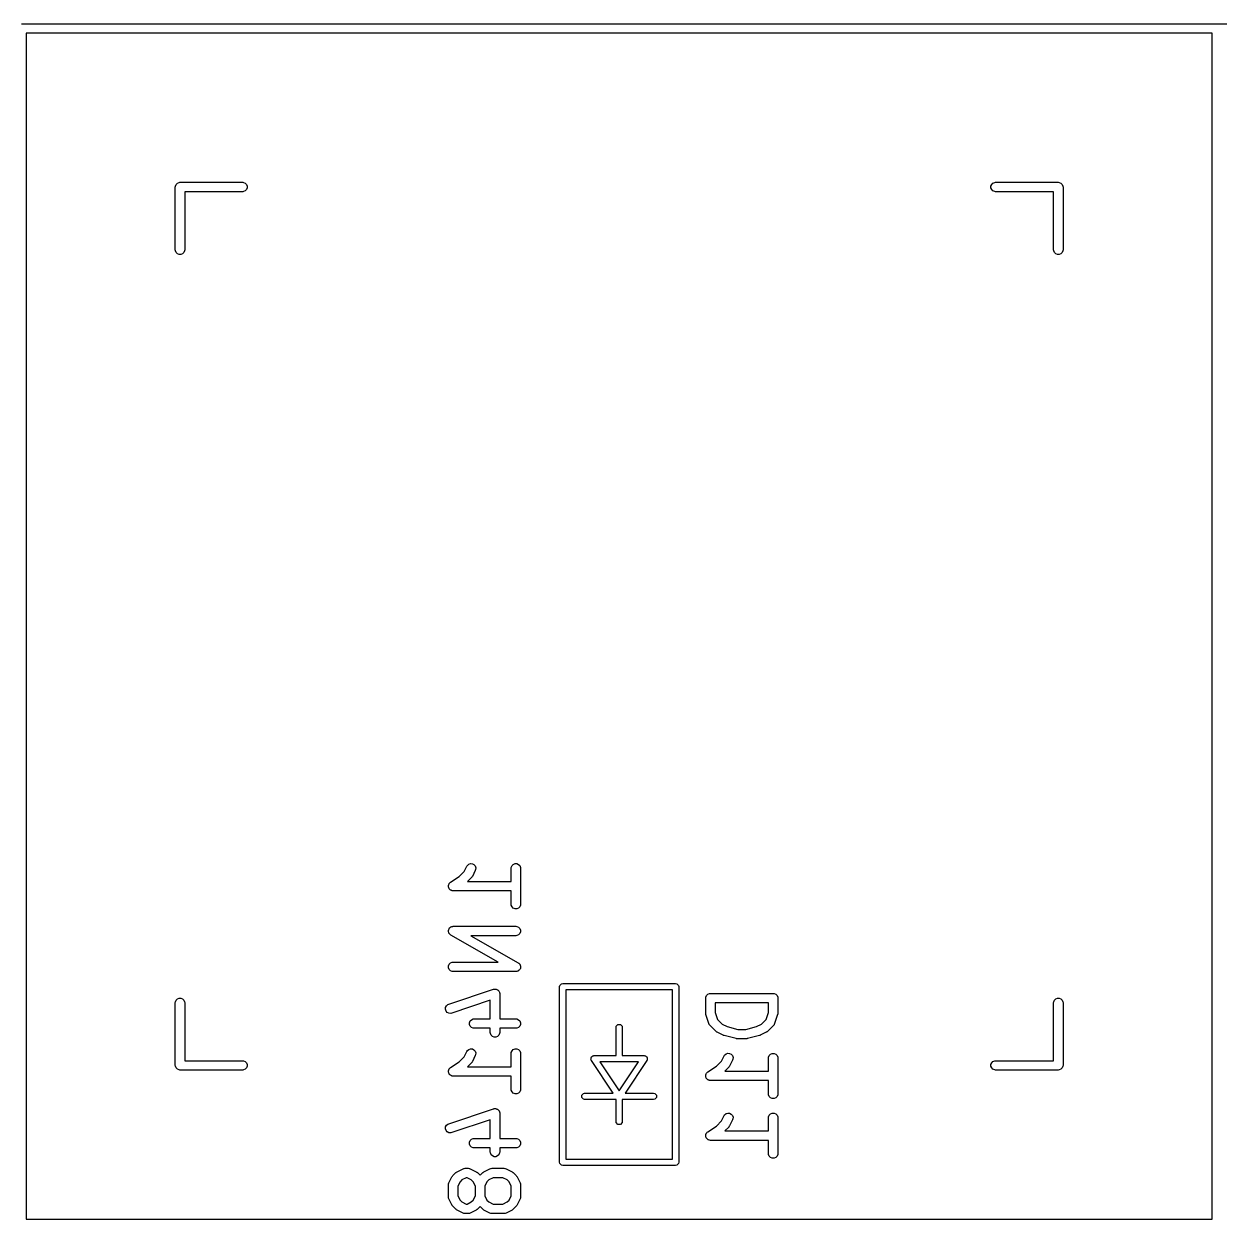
# Model space of a CAD drawing. Extents: x 100 to 190, y -154 to -36.
# Drawn here: x 142.91 to 161.96, y -76.12 to -57.07 of the extents above; entities that cross this region are included whole.
import ezdxf

# ---------------------------------------------------------------- set-up
doc = ezdxf.new("R2010")
doc.units = 0
doc.layers.add('BLACK', color=7, linetype='CONTINUOUS')

msp = doc.modelspace()

# ---------------------------------------------------------------- linework, layer by layer
at = {"layer": 'BLACK', "linetype": 'CONTINUOUS'}
for p, q in [((142.875, -57.075), (161.925, -57.075)), ((161.925, -57.075), (180.975, -57.075)), ((142.95, -57.225), (142.95, -76.125)), ((161.85, -57.225), (142.95, -57.225)), ((161.85, -76.125), (161.85, -57.225)), ((145.33764, -59.633332), (145.358332, -59.61264)), ((145.358332, -59.61264), (145.385368, -59.601441)), ((145.385368, -59.601441), (145.4, -59.6)), ((145.4, -59.6), (146.4, -59.6)), ((146.4, -59.6), (146.414632, -59.601441)), ((146.414632, -59.601441), (146.441668, -59.61264)), ((146.441668, -59.61264), (146.46236, -59.633332)), ((158.33764, -59.633332), (158.358332, -59.61264)), ((158.358332, -59.61264), (158.385368, -59.601441)), ((158.385368, -59.601441), (158.4, -59.6)), ((158.4, -59.6), (159.4, -59.6)), ((159.4, -59.6), (159.414632, -59.601441)), ((159.414632, -59.601441), (159.441668, -59.61264)), ((159.441668, -59.61264), (159.46236, -59.633332)), ((145.325, -59.675), (145.326441, -59.660368)), ((145.325, -60.675), (145.325, -59.675)), ((145.326441, -59.660368), (145.33764, -59.633332)), ((146.4, -59.75), (145.475, -59.75)), ((145.475, -59.75), (145.475, -60.675)), ((146.414632, -59.748559), (146.4, -59.75)), ((146.441668, -59.73736), (146.414632, -59.748559)), ((146.46236, -59.716668), (146.441668, -59.73736)), ((146.46236, -59.633332), (146.473559, -59.660368)), ((146.473559, -59.689632), (146.46236, -59.716668)), ((146.473559, -59.660368), (146.473559, -59.689632)), ((158.326441, -59.660368), (158.33764, -59.633332)), ((158.326441, -59.689632), (158.326441, -59.660368)), ((158.33764, -59.716668), (158.326441, -59.689632)), ((158.358332, -59.73736), (158.33764, -59.716668)), ((158.385368, -59.748559), (158.358332, -59.73736)), ((158.4, -59.75), (158.385368, -59.748559)), ((159.325, -59.75), (158.4, -59.75)), ((159.325, -60.675), (159.325, -59.75)), ((159.46236, -59.633332), (159.473559, -59.660368)), ((159.473559, -59.660368), (159.475, -59.675)), ((159.475, -59.675), (159.475, -60.675)), ((145.326441, -60.689632), (145.325, -60.675)), ((145.33764, -60.716668), (145.326441, -60.689632)), ((145.358332, -60.73736), (145.33764, -60.716668)), ((145.385368, -60.748559), (145.358332, -60.73736)), ((145.414632, -60.748559), (145.385368, -60.748559)), ((145.441668, -60.73736), (145.414632, -60.748559)), ((145.46236, -60.716668), (145.441668, -60.73736)), ((145.473559, -60.689632), (145.46236, -60.716668)), ((145.475, -60.675), (145.473559, -60.689632)), ((159.326441, -60.689632), (159.325, -60.675)), ((159.33764, -60.716668), (159.326441, -60.689632)), ((159.358332, -60.73736), (159.33764, -60.716668)), ((159.385368, -60.748559), (159.358332, -60.73736)), ((159.414632, -60.748559), (159.385368, -60.748559)), ((159.441668, -60.73736), (159.414632, -60.748559)), ((159.46236, -60.716668), (159.441668, -60.73736)), ((159.473559, -60.689632), (159.46236, -60.716668)), ((159.475, -60.675), (159.473559, -60.689632)), ((149.981283, -70.487052), (150.003391, -70.467879)), ((150.003391, -70.467879), (150.031152, -70.458625)), ((150.031152, -70.458625), (150.060342, -70.460699)), ((150.060342, -70.460699), (150.086517, -70.473787)), ((150.086517, -70.473787), (150.10569, -70.495894)), ((150.692459, -70.491368), (150.713151, -70.470676)), ((150.713151, -70.470676), (150.740187, -70.459477)), ((150.740187, -70.459477), (150.769451, -70.459477)), ((150.769451, -70.459477), (150.796487, -70.470676)), ((150.796487, -70.470676), (150.817179, -70.491368)), ((149.713216, -70.756346), (149.849894, -70.665227)), ((149.849894, -70.665227), (149.931275, -70.583847)), ((149.931275, -70.583847), (149.973451, -70.499495)), ((149.973451, -70.499495), (149.981283, -70.487052)), ((150.052164, -70.674258), (150.050667, -70.675556)), ((150.053583, -70.672003), (150.052164, -70.674258)), ((150.055275, -70.669942), (150.053583, -70.672003)), ((150.056033, -70.668109), (150.055275, -70.669942)), ((150.059996, -70.661815), (150.056033, -70.668109)), ((150.107615, -70.566577), (150.059996, -70.661815)), ((150.10569, -70.495894), (150.114944, -70.523656)), ((150.11287, -70.552846), (150.107615, -70.566577)), ((150.114944, -70.523656), (150.11287, -70.552846)), ((150.679819, -70.533036), (150.68126, -70.518404)), ((150.679819, -70.74375), (150.679819, -70.533036)), ((150.68126, -70.518404), (150.692459, -70.491368)), ((150.817179, -70.491368), (150.828378, -70.518404)), ((150.828378, -70.518404), (150.829819, -70.533036)), ((150.829819, -70.533036), (150.829819, -71.104464)), ((149.679819, -70.818671), (149.68126, -70.811466)), ((149.68126, -70.825955), (149.679819, -70.818671)), ((149.68126, -70.804118), (149.684101, -70.797257)), ((149.68126, -70.811466), (149.68126, -70.804118)), ((149.68126, -70.833382), (149.68126, -70.825955)), ((149.684072, -70.84017), (149.68126, -70.833382)), ((149.685498, -70.847379), (149.684072, -70.84017)), ((149.684101, -70.797257), (149.685558, -70.789977)), ((149.689617, -70.853557), (149.685498, -70.847379)), ((149.685558, -70.789977), (149.689646, -70.783871)), ((149.692459, -70.860418), (149.689617, -70.853557)), ((149.689646, -70.783871), (149.692459, -70.777082)), ((149.692459, -70.777082), (149.697709, -70.771831)), ((149.697654, -70.865613), (149.692459, -70.860418)), ((149.701731, -70.871728), (149.697654, -70.865613)), ((149.697709, -70.771831), (149.701841, -70.765662)), ((149.701841, -70.765662), (149.713099, -70.756441)), ((149.713099, -70.756441), (149.713151, -70.75639)), ((149.713151, -70.75639), (149.713173, -70.75638)), ((149.713173, -70.75638), (149.713216, -70.756346)), ((150.045947, -70.681307), (149.983504, -70.74375)), ((149.983504, -70.74375), (150.679819, -70.74375)), ((150.050667, -70.675556), (150.045947, -70.681307)), ((149.7079, -70.875859), (149.701731, -70.871728)), ((149.713151, -70.88111), (149.7079, -70.875859)), ((149.71994, -70.883922), (149.713151, -70.88111)), ((149.726046, -70.888011), (149.71994, -70.883922)), ((149.733326, -70.889467), (149.726046, -70.888011)), ((149.740187, -70.892309), (149.733326, -70.889467)), ((149.754663, -70.893734), (149.740187, -70.892309)), ((149.75474, -70.89375), (149.754663, -70.893734)), ((149.754766, -70.893744), (149.75474, -70.89375)), ((149.754819, -70.89375), (149.754766, -70.893744)), ((150.679819, -70.89375), (149.754819, -70.89375)), ((150.679819, -71.104464), (150.679819, -70.89375)), ((150.68126, -71.119096), (150.679819, -71.104464)), ((150.692459, -71.146132), (150.68126, -71.119096)), ((150.713151, -71.166824), (150.692459, -71.146132)), ((150.740187, -71.178023), (150.713151, -71.166824)), ((150.769451, -71.178023), (150.740187, -71.178023)), ((150.796487, -71.166824), (150.769451, -71.178023)), ((150.817179, -71.146132), (150.796487, -71.166824)), ((150.828378, -71.119096), (150.817179, -71.146132)), ((150.829819, -71.104464), (150.828378, -71.119096)), ((149.680002, -71.538275), (149.68126, -71.528378)), ((149.68126, -71.542887), (149.680002, -71.538275)), ((149.68126, -71.518404), (149.683089, -71.513988)), ((149.68126, -71.528378), (149.68126, -71.518404)), ((149.68126, -71.547668), (149.68126, -71.542887)), ((149.685077, -71.556883), (149.68126, -71.547668)), ((149.683089, -71.513988), (149.683692, -71.509245)), ((149.683692, -71.509245), (149.688642, -71.50058)), ((149.687702, -71.566507), (149.685077, -71.556883)), ((149.690629, -71.570287), (149.687702, -71.566507)), ((149.688642, -71.50058), (149.692459, -71.491368)), ((149.692459, -71.574704), (149.690629, -71.570287)), ((149.692459, -71.491368), (149.695837, -71.487989)), ((149.699509, -71.581754), (149.692459, -71.574704)), ((149.695837, -71.487989), (149.698211, -71.483836)), ((149.698211, -71.483836), (149.7061, -71.477726)), ((149.705619, -71.589644), (149.699509, -71.581754)), ((149.711751, -71.593996), (149.705619, -71.589644)), ((149.7061, -71.477726), (149.713151, -71.470676)), ((149.713151, -71.595396), (149.711751, -71.593996)), ((149.713151, -71.470676), (149.717567, -71.468846)), ((149.714525, -71.595965), (149.713151, -71.595396)), ((149.717609, -71.598154), (149.714525, -71.595965)), ((149.717567, -71.468846), (149.721348, -71.465919)), ((150.472402, -72.029464), (149.717609, -71.598154)), ((149.721348, -71.465919), (149.730971, -71.463294)), ((149.730971, -71.463294), (149.740187, -71.459477)), ((149.740187, -71.459477), (149.747669, -71.45874)), ((149.747669, -71.45874), (149.74958, -71.458219)), ((149.74958, -71.458219), (149.751055, -71.458406)), ((149.751055, -71.458406), (149.754819, -71.458036)), ((149.754819, -71.458036), (150.754819, -71.458036)), ((150.754819, -71.608036), (150.037236, -71.608036)), ((150.037236, -71.608036), (150.79203, -72.039346)), ((150.754819, -71.458036), (150.769451, -71.459477)), ((150.769451, -71.606595), (150.754819, -71.608036)), ((150.769451, -71.459477), (150.796487, -71.470676)), ((150.796487, -71.595396), (150.769451, -71.606595)), ((150.796487, -71.470676), (150.817179, -71.491368)), ((150.817179, -71.574704), (150.796487, -71.595396)), ((150.817179, -71.491368), (150.828378, -71.518404)), ((150.828378, -71.547668), (150.817179, -71.574704)), ((150.828378, -71.518404), (150.828378, -71.547668)), ((149.68126, -72.089832), (149.692459, -72.062796)), ((149.68126, -72.119096), (149.68126, -72.089832)), ((149.692459, -72.146132), (149.68126, -72.119096)), ((149.692459, -72.062796), (149.713151, -72.042104)), ((149.713151, -72.166824), (149.692459, -72.146132)), ((149.713151, -72.042104), (149.740187, -72.030905)), ((149.740187, -72.178023), (149.713151, -72.166824)), ((149.740187, -72.030905), (149.754819, -72.029464)), ((149.754819, -72.179464), (149.740187, -72.178023)), ((149.754819, -72.029464), (150.472402, -72.029464)), ((150.754819, -72.179464), (149.754819, -72.179464)), ((150.758582, -72.179093), (150.754819, -72.179464)), ((150.760058, -72.179281), (150.758582, -72.179093)), ((150.761968, -72.178759), (150.760058, -72.179281)), ((150.769451, -72.178023), (150.761968, -72.178759)), ((150.778666, -72.174205), (150.769451, -72.178023)), ((150.78829, -72.171581), (150.778666, -72.174205)), ((150.79207, -72.168653), (150.78829, -72.171581)), ((150.79203, -72.039346), (150.795114, -72.041535)), ((150.796487, -72.166824), (150.79207, -72.168653)), ((150.795114, -72.041535), (150.796487, -72.042104)), ((150.796487, -72.042104), (150.797884, -72.043501)), ((150.803537, -72.159773), (150.796487, -72.166824)), ((150.797884, -72.043501), (150.804019, -72.047856)), ((150.811427, -72.153664), (150.803537, -72.159773)), ((150.804019, -72.047856), (150.810127, -72.055744)), ((150.810127, -72.055744), (150.817179, -72.062796)), ((150.8138, -72.14951), (150.811427, -72.153664)), ((150.817179, -72.146132), (150.8138, -72.14951)), ((150.817179, -72.062796), (150.819009, -72.067214)), ((150.820995, -72.136919), (150.817179, -72.146132)), ((150.819009, -72.067214), (150.821936, -72.070994)), ((150.825946, -72.128255), (150.820995, -72.136919)), ((150.821936, -72.070994), (150.82456, -72.080615)), ((150.82456, -72.080615), (150.828378, -72.089832)), ((150.826548, -72.123511), (150.825946, -72.128255)), ((150.828378, -72.119096), (150.826548, -72.123511)), ((150.828378, -72.089832), (150.828378, -72.094612)), ((150.828378, -72.094612), (150.829636, -72.099225)), ((150.829636, -72.099225), (150.828378, -72.109121)), ((150.828378, -72.109121), (150.828378, -72.119096)), ((151.453806, -72.399616), (151.480866, -72.372556)), ((151.480866, -72.372556), (151.5, -72.36875)), ((151.5, -72.36875), (153.3, -72.36875)), ((153.3, -72.36875), (153.319134, -72.372556)), ((153.319134, -72.372556), (153.346194, -72.399616)), ((149.683483, -72.69998), (150.397767, -72.461885)), ((150.397767, -72.461885), (150.405022, -72.460235)), ((150.405022, -72.460235), (150.406853, -72.459477)), ((150.406853, -72.459477), (150.408357, -72.459477)), ((150.408357, -72.459477), (150.412104, -72.458625)), ((150.412104, -72.458625), (150.424089, -72.459477)), ((150.424089, -72.459477), (150.436117, -72.459477)), ((150.436117, -72.459477), (150.438608, -72.460509)), ((150.438608, -72.460509), (150.441294, -72.4607)), ((150.441294, -72.4607), (150.452041, -72.466073)), ((150.452041, -72.466073), (150.463153, -72.470676)), ((150.463153, -72.470676), (150.465058, -72.472581)), ((150.465058, -72.472581), (150.467468, -72.473786)), ((150.467468, -72.473786), (150.475342, -72.482865)), ((150.475342, -72.482865), (150.483845, -72.491368)), ((150.483845, -72.491368), (150.484876, -72.493858)), ((150.484876, -72.493858), (150.486642, -72.495894)), ((150.486642, -72.495894), (150.490442, -72.507294)), ((150.490442, -72.507294), (150.495044, -72.518404)), ((150.495044, -72.518404), (150.49542, -72.52223)), ((150.49542, -72.52223), (150.495896, -72.523656)), ((150.495896, -72.523656), (150.495755, -72.52563)), ((150.495755, -72.52563), (150.496485, -72.533036)), ((150.496485, -72.533036), (150.496485, -72.934226)), ((151.45, -72.41875), (151.453806, -72.399616)), ((151.45, -75.21875), (151.45, -72.41875)), ((151.55, -72.46875), (151.55, -75.16875)), ((153.25, -72.46875), (151.55, -72.46875)), ((153.25, -75.16875), (153.25, -72.46875)), ((153.346194, -72.399616), (153.35, -72.41875)), ((153.35, -72.41875), (153.35, -75.21875)), ((153.78126, -72.589832), (153.792459, -72.562796)), ((153.792459, -72.562796), (153.813151, -72.542104)), ((153.813151, -72.542104), (153.840187, -72.530905)), ((153.840187, -72.530905), (153.854819, -72.529464)), ((153.854819, -72.529464), (154.854819, -72.529464)), ((154.854819, -72.529464), (154.869451, -72.530905)), ((154.869451, -72.530905), (154.896487, -72.542104)), ((154.896487, -72.542104), (154.917179, -72.562796)), ((154.917179, -72.562796), (154.928378, -72.589832)), ((145.325, -72.675), (145.326441, -72.660368)), ((145.325, -73.675), (145.325, -72.675)), ((145.326441, -72.660368), (145.33764, -72.633332)), ((145.33764, -72.633332), (145.358332, -72.61264)), ((145.358332, -72.61264), (145.385368, -72.601441)), ((145.385368, -72.601441), (145.414632, -72.601441)), ((145.414632, -72.601441), (145.441668, -72.61264)), ((145.441668, -72.61264), (145.46236, -72.633332)), ((145.46236, -72.633332), (145.473559, -72.660368)), ((145.473559, -72.660368), (145.475, -72.675)), ((145.475, -72.675), (145.475, -73.6)), ((149.632789, -72.780511), (149.634864, -72.751321)), ((149.634864, -72.751321), (149.64795, -72.725148)), ((149.64795, -72.725148), (149.670057, -72.705974)), ((149.670057, -72.705974), (149.683483, -72.69998)), ((150.346485, -72.637092), (149.730917, -72.842282)), ((150.346485, -72.934226), (150.346485, -72.637092)), ((153.779819, -72.604464), (153.78126, -72.589832)), ((153.779819, -72.842559), (153.779819, -72.604464)), ((154.779819, -72.679464), (153.929819, -72.679464)), ((153.929819, -72.679464), (153.929819, -72.830388)), ((154.779819, -72.830389), (154.779819, -72.679464)), ((154.928378, -72.589832), (154.929819, -72.604464)), ((154.929819, -72.604464), (154.929819, -72.842559)), ((159.325, -72.675), (159.326441, -72.660368)), ((159.325, -73.6), (159.325, -72.675)), ((159.326441, -72.660368), (159.33764, -72.633332)), ((159.33764, -72.633332), (159.358332, -72.61264)), ((159.358332, -72.61264), (159.385368, -72.601441)), ((159.385368, -72.601441), (159.414632, -72.601441)), ((159.414632, -72.601441), (159.441668, -72.61264)), ((159.441668, -72.61264), (159.46236, -72.633332)), ((159.46236, -72.633332), (159.473559, -72.660368)), ((159.473559, -72.660368), (159.475, -72.675)), ((159.475, -72.675), (159.475, -73.675)), ((149.642043, -72.808274), (149.632789, -72.780511)), ((149.661217, -72.830381), (149.642043, -72.808274)), ((149.68739, -72.843467), (149.661217, -72.830381)), ((149.71658, -72.845542), (149.68739, -72.843467)), ((149.730917, -72.842282), (149.71658, -72.845542)), ((150.025792, -72.967558), (150.046484, -72.946866)), ((150.046484, -72.946866), (150.07352, -72.935667)), ((150.07352, -72.935667), (150.088152, -72.934226)), ((150.088152, -72.934226), (150.346485, -72.934226)), ((150.496485, -72.934226), (150.754819, -72.934226)), ((150.754819, -72.934226), (150.769451, -72.935667)), ((150.769451, -72.935667), (150.796487, -72.946866)), ((150.796487, -72.946866), (150.817179, -72.967558)), ((153.780548, -72.849964), (153.779819, -72.842559)), ((153.780408, -72.851939), (153.780548, -72.849964)), ((153.780998, -72.854536), (153.780408, -72.851939)), ((153.78126, -72.857191), (153.780998, -72.854536)), ((153.782018, -72.859022), (153.78126, -72.857191)), ((153.783668, -72.866276), (153.782018, -72.859022)), ((153.831287, -73.009133), (153.783668, -72.866276)), ((153.929819, -72.830388), (153.96799, -72.944902)), ((153.96799, -72.944902), (154.042103, -73.019015)), ((154.667534, -73.019014), (154.741648, -72.944901)), ((154.741648, -72.944901), (154.779819, -72.830389)), ((154.92597, -72.866277), (154.878351, -73.009133)), ((154.927619, -72.859021), (154.92597, -72.866277)), ((154.928378, -72.857191), (154.927619, -72.859021)), ((154.928639, -72.854537), (154.928378, -72.857191)), ((154.92923, -72.85194), (154.928639, -72.854537)), ((154.929819, -72.842559), (154.929089, -72.849965)), ((154.929089, -72.849965), (154.92923, -72.85194)), ((150.014593, -72.994594), (150.025792, -72.967558)), ((150.014593, -73.023858), (150.014593, -72.994594)), ((150.025792, -73.050894), (150.014593, -73.023858)), ((150.046484, -73.071586), (150.025792, -73.050894)), ((150.07352, -73.082785), (150.046484, -73.071586)), ((150.088152, -73.084226), (150.07352, -73.082785)), ((150.346485, -73.084226), (150.088152, -73.084226)), ((150.346485, -73.152083), (150.346485, -73.084226)), ((150.754819, -73.084226), (150.496485, -73.084226)), ((150.496485, -73.084226), (150.496485, -73.152083)), ((150.769451, -73.082785), (150.754819, -73.084226)), ((150.796487, -73.071586), (150.769451, -73.082785)), ((150.817179, -73.050894), (150.796487, -73.071586)), ((150.817179, -72.967558), (150.828378, -72.994594)), ((150.828378, -73.023858), (150.817179, -73.050894)), ((150.828378, -72.994594), (150.828378, -73.023858)), ((152.35, -73.06875), (152.353806, -73.049616)), ((152.35, -73.51875), (152.35, -73.06875)), ((152.353806, -73.049616), (152.380866, -73.022556)), ((152.380866, -73.022556), (152.419134, -73.022556)), ((152.419134, -73.022556), (152.446194, -73.049616)), ((152.446194, -73.049616), (152.45, -73.06875)), ((152.45, -73.06875), (152.45, -73.51875)), ((153.837281, -73.022558), (153.831287, -73.009133)), ((153.839046, -73.024593), (153.837281, -73.022558)), ((153.840078, -73.027084), (153.839046, -73.024593)), ((153.849405, -73.038449), (153.840078, -73.027084)), ((153.944643, -73.133687), (153.849405, -73.038449)), ((153.950393, -73.138407), (153.944643, -73.133687)), ((153.951692, -73.139904), (153.950393, -73.138407)), ((153.953946, -73.141323), (153.951692, -73.139904)), ((153.956008, -73.143015), (153.953946, -73.141323)), ((153.95784, -73.143773), (153.956008, -73.143015)), ((153.964135, -73.147736), (153.95784, -73.143773)), ((154.059373, -73.195355), (153.964135, -73.147736)), ((154.042103, -73.019015), (154.11909, -73.057508)), ((154.11909, -73.057508), (154.292624, -73.100892)), ((154.292624, -73.100892), (154.417013, -73.100892)), ((154.417013, -73.100892), (154.590547, -73.057508)), ((154.590547, -73.057508), (154.667534, -73.019014)), ((154.745502, -73.147736), (154.650264, -73.195355)), ((154.751798, -73.143772), (154.745502, -73.147736)), ((154.753628, -73.143015), (154.751798, -73.143772)), ((154.755686, -73.141325), (154.753628, -73.143015)), ((154.757945, -73.139904), (154.755686, -73.141325)), ((154.759244, -73.138405), (154.757945, -73.139904)), ((154.764994, -73.133687), (154.759244, -73.138405)), ((154.860233, -73.038449), (154.764994, -73.133687)), ((154.869561, -73.027084), (154.860233, -73.038449)), ((154.870592, -73.024593), (154.869561, -73.027084)), ((154.872357, -73.022559), (154.870592, -73.024593)), ((154.878351, -73.009133), (154.872357, -73.022559)), ((150.347926, -73.166715), (150.346485, -73.152083)), ((150.359125, -73.193751), (150.347926, -73.166715)), ((150.379817, -73.214443), (150.359125, -73.193751)), ((150.406853, -73.225642), (150.379817, -73.214443)), ((150.436117, -73.225642), (150.406853, -73.225642)), ((150.463153, -73.214443), (150.436117, -73.225642)), ((150.483845, -73.193751), (150.463153, -73.214443)), ((150.495044, -73.166715), (150.483845, -73.193751)), ((150.496485, -73.152083), (150.495044, -73.166715)), ((154.060442, -73.195764), (154.059373, -73.195355)), ((154.060878, -73.196087), (154.060442, -73.195764)), ((154.067014, -73.198279), (154.060878, -73.196087)), ((154.073104, -73.20061), (154.067014, -73.198279)), ((154.073644, -73.200648), (154.073104, -73.20061)), ((154.074724, -73.201034), (154.073644, -73.200648)), ((154.2652, -73.248653), (154.074724, -73.201034)), ((154.267736, -73.249028), (154.2652, -73.248653)), ((154.268758, -73.249451), (154.267736, -73.249028)), ((154.27427, -73.249993), (154.268758, -73.249451)), ((154.279744, -73.250803), (154.27427, -73.249993)), ((154.280836, -73.25064), (154.279744, -73.250803)), ((154.28339, -73.250892), (154.280836, -73.25064)), ((154.426247, -73.250892), (154.28339, -73.250892)), ((154.4288, -73.25064), (154.426247, -73.250892)), ((154.429893, -73.250803), (154.4288, -73.25064)), ((154.435366, -73.249993), (154.429893, -73.250803)), ((154.440879, -73.249451), (154.435366, -73.249993)), ((154.4419, -73.249028), (154.440879, -73.249451)), ((154.444437, -73.248653), (154.4419, -73.249028)), ((154.634913, -73.201034), (154.444437, -73.248653)), ((154.635992, -73.200648), (154.634913, -73.201034)), ((154.636532, -73.20061), (154.635992, -73.200648)), ((154.642613, -73.198282), (154.636532, -73.20061)), ((154.648759, -73.196087), (154.642613, -73.198282)), ((154.649194, -73.195764), (154.648759, -73.196087)), ((154.650264, -73.195355), (154.649194, -73.195764)), ((149.931275, -73.536228), (149.973451, -73.451876)), ((149.973451, -73.451876), (149.981283, -73.439433)), ((149.981283, -73.439433), (150.003391, -73.42026)), ((150.003391, -73.42026), (150.031152, -73.411006)), ((150.031152, -73.411006), (150.060342, -73.41308)), ((150.107615, -73.518958), (150.059996, -73.614196)), ((150.060342, -73.41308), (150.086517, -73.426168)), ((150.086517, -73.426168), (150.10569, -73.448275)), ((150.10569, -73.448275), (150.114944, -73.476037)), ((150.11287, -73.505227), (150.107615, -73.518958)), ((150.114944, -73.476037), (150.11287, -73.505227)), ((150.679819, -73.485417), (150.68126, -73.470785)), ((150.679819, -73.696131), (150.679819, -73.485417)), ((150.68126, -73.470785), (150.692459, -73.443749)), ((150.692459, -73.443749), (150.713151, -73.423057)), ((150.713151, -73.423057), (150.740187, -73.411858)), ((150.740187, -73.411858), (150.769451, -73.411858)), ((150.769451, -73.411858), (150.796487, -73.423057)), ((150.796487, -73.423057), (150.817179, -73.443749)), ((150.817179, -73.443749), (150.828378, -73.470785)), ((150.828378, -73.470785), (150.829819, -73.485417)), ((150.829819, -73.485417), (150.829819, -74.056845)), ((151.958456, -73.540928), (151.970569, -73.532852)), ((151.970569, -73.532852), (151.980866, -73.522556)), ((151.980866, -73.522556), (151.988203, -73.521096)), ((151.988203, -73.521096), (151.990297, -73.519701)), ((151.990297, -73.519701), (151.992751, -73.520191)), ((151.992751, -73.520191), (152, -73.51875)), ((152, -73.51875), (152.35, -73.51875)), ((152.45, -73.51875), (152.8, -73.51875)), ((152.8, -73.51875), (152.807248, -73.520191)), ((152.807248, -73.520191), (152.809703, -73.519701)), ((152.809703, -73.519701), (152.811796, -73.521096)), ((152.811796, -73.521096), (152.819134, -73.522556)), ((152.819134, -73.522556), (152.82943, -73.532852)), ((152.82943, -73.532852), (152.841544, -73.540928)), ((154.031275, -73.607656), (154.073451, -73.523304)), ((154.073451, -73.523304), (154.081283, -73.510861)), ((154.081283, -73.510861), (154.103391, -73.491688)), ((154.103391, -73.491688), (154.131152, -73.482434)), ((154.131152, -73.482434), (154.160342, -73.484508)), ((154.160342, -73.484508), (154.186517, -73.497596)), ((154.186517, -73.497596), (154.20569, -73.519703)), ((154.20569, -73.519703), (154.214944, -73.547465)), ((154.78126, -73.542213), (154.792459, -73.515177)), ((154.792459, -73.515177), (154.813151, -73.494485)), ((154.813151, -73.494485), (154.840187, -73.483286)), ((154.840187, -73.483286), (154.869451, -73.483286)), ((154.869451, -73.483286), (154.896487, -73.494485)), ((154.896487, -73.494485), (154.917179, -73.515177)), ((154.917179, -73.515177), (154.928378, -73.542213)), ((145.326441, -73.689632), (145.325, -73.675)), ((145.33764, -73.716668), (145.326441, -73.689632)), ((145.358332, -73.73736), (145.33764, -73.716668)), ((145.475, -73.6), (146.4, -73.6)), ((146.4, -73.6), (146.414632, -73.601441)), ((146.414632, -73.601441), (146.441668, -73.61264)), ((146.441668, -73.61264), (146.46236, -73.633332)), ((146.46236, -73.716668), (146.441668, -73.73736)), ((146.46236, -73.633332), (146.473559, -73.660368)), ((146.473559, -73.689632), (146.46236, -73.716668)), ((146.473559, -73.660368), (146.473559, -73.689632)), ((149.697709, -73.724212), (149.701841, -73.718043)), ((149.701841, -73.718043), (149.713099, -73.708822)), ((149.713099, -73.708822), (149.713151, -73.708771)), ((149.713151, -73.708771), (149.713173, -73.708761)), ((149.713173, -73.708761), (149.713216, -73.708727)), ((149.713216, -73.708727), (149.849894, -73.617608)), ((149.849894, -73.617608), (149.931275, -73.536228)), ((150.045947, -73.633688), (149.983504, -73.696131)), ((149.983504, -73.696131), (150.679819, -73.696131)), ((150.050667, -73.627937), (150.045947, -73.633688)), ((150.052164, -73.626639), (150.050667, -73.627937)), ((150.053583, -73.624384), (150.052164, -73.626639)), ((150.055275, -73.622323), (150.053583, -73.624384)), ((150.056033, -73.62049), (150.055275, -73.622323)), ((150.059996, -73.614196), (150.056033, -73.62049)), ((151.950951, -73.578453), (151.953806, -73.564178)), ((151.953806, -73.585366), (151.950951, -73.578453)), ((151.953806, -73.549616), (151.957446, -73.545975)), ((151.953806, -73.564178), (151.953806, -73.549616)), ((151.953806, -73.587884), (151.953806, -73.585366)), ((151.955576, -73.589654), (151.953806, -73.587884)), ((151.958397, -73.596485), (151.955576, -73.589654)), ((151.957446, -73.545975), (151.958456, -73.540928)), ((152.306574, -74.11875), (151.958397, -73.596485)), ((152.093426, -73.61875), (152.399999, -74.078611)), ((152.706574, -73.61875), (152.093426, -73.61875)), ((152.399999, -74.078611), (152.706574, -73.61875)), ((152.841602, -73.596485), (152.493426, -74.11875)), ((152.841544, -73.540928), (152.842553, -73.545975)), ((152.844422, -73.589655), (152.841602, -73.596485)), ((152.842553, -73.545975), (152.846194, -73.549616)), ((152.846194, -73.587884), (152.844422, -73.589655)), ((152.846194, -73.549616), (152.846194, -73.564178)), ((152.846194, -73.564178), (152.849049, -73.578454)), ((152.849049, -73.578454), (152.846194, -73.585366)), ((152.846194, -73.585366), (152.846194, -73.587884)), ((153.813216, -73.780155), (153.949894, -73.689036)), ((153.949894, -73.689036), (154.031275, -73.607656)), ((154.145947, -73.705116), (154.083504, -73.767559)), ((154.150667, -73.699365), (154.145947, -73.705116)), ((154.152164, -73.698067), (154.150667, -73.699365)), ((154.153583, -73.695812), (154.152164, -73.698067)), ((154.155275, -73.693751), (154.153583, -73.695812)), ((154.156033, -73.691918), (154.155275, -73.693751)), ((154.159996, -73.685624), (154.156033, -73.691918)), ((154.207615, -73.590386), (154.159996, -73.685624)), ((154.21287, -73.576655), (154.207615, -73.590386)), ((154.214944, -73.547465), (154.21287, -73.576655)), ((154.779819, -73.556845), (154.78126, -73.542213)), ((154.779819, -73.767559), (154.779819, -73.556845)), ((154.928378, -73.542213), (154.929819, -73.556845)), ((154.929819, -73.556845), (154.929819, -74.128273)), ((158.326441, -73.660368), (158.33764, -73.633332)), ((158.326441, -73.689632), (158.326441, -73.660368)), ((158.33764, -73.716668), (158.326441, -73.689632)), ((158.33764, -73.633332), (158.358332, -73.61264)), ((158.358332, -73.73736), (158.33764, -73.716668)), ((158.358332, -73.61264), (158.385368, -73.601441)), ((158.385368, -73.601441), (158.4, -73.6)), ((158.4, -73.6), (159.325, -73.6)), ((159.46236, -73.716668), (159.441668, -73.73736)), ((159.473559, -73.689632), (159.46236, -73.716668)), ((159.475, -73.675), (159.473559, -73.689632)), ((145.385368, -73.748559), (145.358332, -73.73736)), ((145.4, -73.75), (145.385368, -73.748559)), ((146.4, -73.75), (145.4, -73.75)), ((146.414632, -73.748559), (146.4, -73.75)), ((146.441668, -73.73736), (146.414632, -73.748559)), ((149.679819, -73.771052), (149.68126, -73.763847)), ((149.68126, -73.778336), (149.679819, -73.771052)), ((149.68126, -73.756499), (149.684101, -73.749638)), ((149.68126, -73.763847), (149.68126, -73.756499)), ((149.68126, -73.785763), (149.68126, -73.778336)), ((149.684072, -73.792551), (149.68126, -73.785763)), ((149.685498, -73.79976), (149.684072, -73.792551)), ((149.684101, -73.749638), (149.685558, -73.742358)), ((149.689617, -73.805938), (149.685498, -73.79976)), ((149.685558, -73.742358), (149.689646, -73.736252)), ((149.692459, -73.812799), (149.689617, -73.805938)), ((149.689646, -73.736252), (149.692459, -73.729463)), ((149.692459, -73.729463), (149.697709, -73.724212)), ((149.697654, -73.817994), (149.692459, -73.812799)), ((149.701731, -73.824109), (149.697654, -73.817994)), ((149.7079, -73.82824), (149.701731, -73.824109)), ((149.713151, -73.833491), (149.7079, -73.82824)), ((149.71994, -73.836303), (149.713151, -73.833491)), ((149.726046, -73.840392), (149.71994, -73.836303)), ((149.733326, -73.841848), (149.726046, -73.840392)), ((149.740187, -73.84469), (149.733326, -73.841848)), ((149.754663, -73.846115), (149.740187, -73.84469)), ((149.75474, -73.846131), (149.754663, -73.846115)), ((149.754766, -73.846125), (149.75474, -73.846131)), ((149.754819, -73.846131), (149.754766, -73.846125)), ((150.679819, -73.846131), (149.754819, -73.846131)), ((150.679819, -74.056845), (150.679819, -73.846131)), ((153.779819, -73.84248), (153.78126, -73.835275)), ((153.78126, -73.849764), (153.779819, -73.84248)), ((153.78126, -73.827927), (153.784101, -73.821066)), ((153.78126, -73.835275), (153.78126, -73.827927)), ((153.78126, -73.857191), (153.78126, -73.849764)), ((153.784072, -73.863979), (153.78126, -73.857191)), ((153.785498, -73.871188), (153.784072, -73.863979)), ((153.784101, -73.821066), (153.785558, -73.813786)), ((153.789617, -73.877366), (153.785498, -73.871188)), ((153.785558, -73.813786), (153.789646, -73.80768)), ((153.792459, -73.884227), (153.789617, -73.877366)), ((153.789646, -73.80768), (153.792459, -73.800891)), ((153.792459, -73.800891), (153.797709, -73.79564)), ((153.797654, -73.889422), (153.792459, -73.884227)), ((153.801731, -73.895537), (153.797654, -73.889422)), ((153.797709, -73.79564), (153.801841, -73.789471)), ((153.8079, -73.899668), (153.801731, -73.895537)), ((153.801841, -73.789471), (153.813099, -73.78025)), ((153.813151, -73.904919), (153.8079, -73.899668)), ((153.813099, -73.78025), (153.813151, -73.780199)), ((153.813151, -73.780199), (153.813173, -73.780189)), ((153.81994, -73.907731), (153.813151, -73.904919)), ((153.813173, -73.780189), (153.813216, -73.780155)), ((153.826046, -73.91182), (153.81994, -73.907731)), ((153.833326, -73.913276), (153.826046, -73.91182)), ((153.840187, -73.916118), (153.833326, -73.913276)), ((154.083504, -73.767559), (154.779819, -73.767559)), ((158.385368, -73.748559), (158.358332, -73.73736)), ((158.4, -73.75), (158.385368, -73.748559)), ((159.4, -73.75), (158.4, -73.75)), ((159.414632, -73.748559), (159.4, -73.75)), ((159.441668, -73.73736), (159.414632, -73.748559)), ((150.68126, -74.071477), (150.679819, -74.056845)), ((150.692459, -74.098513), (150.68126, -74.071477)), ((150.713151, -74.119205), (150.692459, -74.098513)), ((150.817179, -74.098513), (150.796487, -74.119205)), ((150.828378, -74.071477), (150.817179, -74.098513)), ((150.829819, -74.056845), (150.828378, -74.071477)), ((153.854663, -73.917543), (153.840187, -73.916118)), ((153.85474, -73.917559), (153.854663, -73.917543)), ((153.854766, -73.917553), (153.85474, -73.917559)), ((153.854819, -73.917559), (153.854766, -73.917553)), ((154.779819, -73.917559), (153.854819, -73.917559)), ((154.779819, -74.128273), (154.779819, -73.917559)), ((150.740187, -74.130404), (150.713151, -74.119205)), ((150.769451, -74.130404), (150.740187, -74.130404)), ((150.796487, -74.119205), (150.769451, -74.130404)), ((151.803806, -74.149616), (151.830866, -74.122556)), ((151.803806, -74.187884), (151.803806, -74.149616)), ((151.830866, -74.214944), (151.803806, -74.187884)), ((151.830866, -74.122556), (151.85, -74.11875)), ((151.85, -74.21875), (151.830866, -74.214944)), ((151.85, -74.11875), (152.306574, -74.11875)), ((152.35, -74.21875), (151.85, -74.21875)), ((152.35, -74.56875), (152.35, -74.21875)), ((152.95, -74.21875), (152.45, -74.21875)), ((152.45, -74.21875), (152.45, -74.56875)), ((152.493426, -74.11875), (152.95, -74.11875)), ((152.95, -74.11875), (152.969134, -74.122556)), ((152.969134, -74.214944), (152.95, -74.21875)), ((152.969134, -74.122556), (152.996194, -74.149616)), ((152.996194, -74.187884), (152.969134, -74.214944)), ((152.996194, -74.149616), (152.996194, -74.187884)), ((154.78126, -74.142905), (154.779819, -74.128273)), ((154.792459, -74.169941), (154.78126, -74.142905)), ((154.813151, -74.190633), (154.792459, -74.169941)), ((154.840187, -74.201832), (154.813151, -74.190633)), ((154.869451, -74.201832), (154.840187, -74.201832)), ((154.896487, -74.190633), (154.869451, -74.201832)), ((154.917179, -74.169941), (154.896487, -74.190633)), ((154.928378, -74.142905), (154.917179, -74.169941)), ((154.929819, -74.128273), (154.928378, -74.142905)), ((149.683483, -74.604742), (150.397767, -74.366647)), ((150.397767, -74.366647), (150.405022, -74.364997)), ((150.405022, -74.364997), (150.406853, -74.364239)), ((150.406853, -74.364239), (150.408357, -74.364239)), ((150.408357, -74.364239), (150.412104, -74.363387)), ((150.412104, -74.363387), (150.424089, -74.364239)), ((150.424089, -74.364239), (150.436117, -74.364239)), ((150.436117, -74.364239), (150.438608, -74.365271)), ((150.438608, -74.365271), (150.441294, -74.365462)), ((150.441294, -74.365462), (150.452041, -74.370835)), ((150.452041, -74.370835), (150.463153, -74.375438)), ((150.463153, -74.375438), (150.465058, -74.377343)), ((150.465058, -74.377343), (150.467468, -74.378548)), ((150.467468, -74.378548), (150.475342, -74.387627)), ((150.475342, -74.387627), (150.483845, -74.39613)), ((150.483845, -74.39613), (150.484876, -74.39862)), ((150.484876, -74.39862), (150.486642, -74.400656)), ((150.486642, -74.400656), (150.490442, -74.412056)), ((150.490442, -74.412056), (150.495044, -74.423166)), ((150.495044, -74.423166), (150.49542, -74.426992)), ((150.49542, -74.426992), (150.495896, -74.428418)), ((150.495896, -74.428418), (150.495755, -74.430392)), ((150.495755, -74.430392), (150.496485, -74.437798)), ((150.496485, -74.437798), (150.496485, -74.838988)), ((154.031275, -74.560037), (154.073451, -74.475685)), ((154.073451, -74.475685), (154.081283, -74.463242)), ((154.081283, -74.463242), (154.103391, -74.444069)), ((154.103391, -74.444069), (154.131152, -74.434815)), ((154.131152, -74.434815), (154.160342, -74.436889)), ((154.160342, -74.436889), (154.186517, -74.449977)), ((154.186517, -74.449977), (154.20569, -74.472084)), ((154.20569, -74.472084), (154.214944, -74.499846)), ((154.78126, -74.494594), (154.792459, -74.467558)), ((154.792459, -74.467558), (154.813151, -74.446866)), ((154.813151, -74.446866), (154.840187, -74.435667)), ((154.840187, -74.435667), (154.869451, -74.435667)), ((154.869451, -74.435667), (154.896487, -74.446866)), ((154.896487, -74.446866), (154.917179, -74.467558)), ((154.917179, -74.467558), (154.928378, -74.494594)), ((149.632789, -74.685273), (149.634864, -74.656083)), ((149.634864, -74.656083), (149.64795, -74.62991)), ((149.64795, -74.62991), (149.670057, -74.610736)), ((149.670057, -74.610736), (149.683483, -74.604742)), ((150.346485, -74.541854), (149.730917, -74.747044)), ((150.346485, -74.838988), (150.346485, -74.541854)), ((152.353806, -74.587884), (152.35, -74.56875)), ((152.380866, -74.614944), (152.353806, -74.587884)), ((152.419134, -74.614944), (152.380866, -74.614944)), ((152.446194, -74.587884), (152.419134, -74.614944)), ((152.45, -74.56875), (152.446194, -74.587884)), ((153.813216, -74.732536), (153.949894, -74.641417)), ((153.949894, -74.641417), (154.031275, -74.560037)), ((154.145947, -74.657497), (154.083504, -74.71994)), ((154.150667, -74.651746), (154.145947, -74.657497)), ((154.152164, -74.650448), (154.150667, -74.651746)), ((154.153583, -74.648193), (154.152164, -74.650448)), ((154.155275, -74.646132), (154.153583, -74.648193)), ((154.156033, -74.644299), (154.155275, -74.646132)), ((154.159996, -74.638005), (154.156033, -74.644299)), ((154.207615, -74.542767), (154.159996, -74.638005)), ((154.21287, -74.529036), (154.207615, -74.542767)), ((154.214944, -74.499846), (154.21287, -74.529036)), ((154.779819, -74.509226), (154.78126, -74.494594)), ((154.779819, -74.71994), (154.779819, -74.509226)), ((154.928378, -74.494594), (154.929819, -74.509226)), ((154.929819, -74.509226), (154.929819, -75.080654)), ((149.642043, -74.713036), (149.632789, -74.685273)), ((149.661217, -74.735143), (149.642043, -74.713036)), ((149.68739, -74.748229), (149.661217, -74.735143)), ((149.71658, -74.750304), (149.68739, -74.748229)), ((149.730917, -74.747044), (149.71658, -74.750304)), ((150.025792, -74.87232), (150.046484, -74.851628)), ((150.046484, -74.851628), (150.07352, -74.840429)), ((150.07352, -74.840429), (150.088152, -74.838988)), ((150.088152, -74.838988), (150.346485, -74.838988)), ((150.496485, -74.838988), (150.754819, -74.838988)), ((150.754819, -74.838988), (150.769451, -74.840429)), ((150.769451, -74.840429), (150.796487, -74.851628)), ((150.796487, -74.851628), (150.817179, -74.87232)), ((153.779819, -74.794861), (153.78126, -74.787656)), ((153.78126, -74.802145), (153.779819, -74.794861)), ((153.78126, -74.780308), (153.784101, -74.773447)), ((153.78126, -74.787656), (153.78126, -74.780308)), ((153.78126, -74.809572), (153.78126, -74.802145)), ((153.784072, -74.81636), (153.78126, -74.809572)), ((153.785498, -74.823569), (153.784072, -74.81636)), ((153.784101, -74.773447), (153.785558, -74.766167)), ((153.789617, -74.829747), (153.785498, -74.823569)), ((153.785558, -74.766167), (153.789646, -74.760061)), ((153.792459, -74.836608), (153.789617, -74.829747)), ((153.789646, -74.760061), (153.792459, -74.753272)), ((153.792459, -74.753272), (153.797709, -74.748021)), ((153.797654, -74.841803), (153.792459, -74.836608)), ((153.801731, -74.847918), (153.797654, -74.841803)), ((153.797709, -74.748021), (153.801841, -74.741852)), ((153.8079, -74.852049), (153.801731, -74.847918)), ((153.801841, -74.741852), (153.813099, -74.732631)), ((153.813151, -74.8573), (153.8079, -74.852049)), ((153.813099, -74.732631), (153.813151, -74.73258)), ((153.813151, -74.73258), (153.813173, -74.73257)), ((153.81994, -74.860112), (153.813151, -74.8573)), ((153.813173, -74.73257), (153.813216, -74.732536)), ((153.826046, -74.864201), (153.81994, -74.860112)), ((153.833326, -74.865657), (153.826046, -74.864201)), ((153.840187, -74.868499), (153.833326, -74.865657)), ((154.083504, -74.71994), (154.779819, -74.71994)), ((150.014593, -74.899356), (150.025792, -74.87232)), ((150.014593, -74.92862), (150.014593, -74.899356)), ((150.025792, -74.955656), (150.014593, -74.92862)), ((150.046484, -74.976348), (150.025792, -74.955656)), ((150.07352, -74.987547), (150.046484, -74.976348)), ((150.088152, -74.988988), (150.07352, -74.987547)), ((150.346485, -74.988988), (150.088152, -74.988988)), ((150.346485, -75.056845), (150.346485, -74.988988)), ((150.347926, -75.071477), (150.346485, -75.056845)), ((150.496485, -75.056845), (150.495044, -75.071477)), ((150.754819, -74.988988), (150.496485, -74.988988)), ((150.496485, -74.988988), (150.496485, -75.056845)), ((150.769451, -74.987547), (150.754819, -74.988988)), ((150.796487, -74.976348), (150.769451, -74.987547)), ((150.817179, -74.955656), (150.796487, -74.976348)), ((150.817179, -74.87232), (150.828378, -74.899356)), ((150.828378, -74.92862), (150.817179, -74.955656)), ((150.828378, -74.899356), (150.828378, -74.92862)), ((153.854663, -74.869924), (153.840187, -74.868499)), ((153.85474, -74.86994), (153.854663, -74.869924)), ((153.854766, -74.869934), (153.85474, -74.86994)), ((153.854819, -74.86994), (153.854766, -74.869934)), ((154.779819, -74.86994), (153.854819, -74.86994)), ((154.779819, -75.080654), (154.779819, -74.86994)), ((150.359125, -75.098513), (150.347926, -75.071477)), ((150.379817, -75.119205), (150.359125, -75.098513)), ((150.406853, -75.130404), (150.379817, -75.119205)), ((150.436117, -75.130404), (150.406853, -75.130404)), ((150.463153, -75.119205), (150.436117, -75.130404)), ((150.483845, -75.098513), (150.463153, -75.119205)), ((150.495044, -75.071477), (150.483845, -75.098513)), ((151.453806, -75.237884), (151.45, -75.21875)), ((151.480866, -75.264944), (151.453806, -75.237884)), ((151.55, -75.16875), (153.25, -75.16875)), ((153.346194, -75.237884), (153.319134, -75.264944)), ((153.35, -75.21875), (153.346194, -75.237884)), ((154.78126, -75.095286), (154.779819, -75.080654)), ((154.792459, -75.122322), (154.78126, -75.095286)), ((154.813151, -75.143014), (154.792459, -75.122322)), ((154.840187, -75.154213), (154.813151, -75.143014)), ((154.869451, -75.154213), (154.840187, -75.154213)), ((154.896487, -75.143014), (154.869451, -75.154213)), ((154.917179, -75.122322), (154.896487, -75.143014)), ((154.928378, -75.095286), (154.917179, -75.122322)), ((154.929819, -75.080654), (154.928378, -75.095286)), ((149.744686, -75.438133), (149.749405, -75.432384)), ((149.749405, -75.432384), (149.797024, -75.384765)), ((149.797024, -75.384765), (149.802773, -75.380046)), ((149.802773, -75.380046), (149.804073, -75.378548)), ((149.804073, -75.378548), (149.806332, -75.377126)), ((149.806332, -75.377126), (149.808389, -75.375438)), ((149.808389, -75.375438), (149.810216, -75.37468)), ((149.810216, -75.37468), (149.816516, -75.370716)), ((149.816516, -75.370716), (149.911754, -75.323097)), ((149.911754, -75.323097), (149.925485, -75.317842)), ((149.925485, -75.317842), (149.928174, -75.31765)), ((149.928174, -75.31765), (149.930663, -75.31662)), ((149.930663, -75.31662), (149.945295, -75.315179)), ((149.945295, -75.315179), (149.992914, -75.315179)), ((149.992914, -75.315179), (150.007546, -75.31662)), ((150.007546, -75.31662), (150.010035, -75.317651)), ((150.010035, -75.317651), (150.012723, -75.317842)), ((150.012723, -75.317842), (150.026455, -75.323097)), ((150.026455, -75.323097), (150.121693, -75.370716)), ((150.121693, -75.370716), (150.127992, -75.37468)), ((150.127992, -75.37468), (150.12982, -75.375438)), ((150.12982, -75.375438), (150.131876, -75.377126)), ((150.131876, -75.377126), (150.134136, -75.378548)), ((150.134136, -75.378548), (150.135435, -75.380046)), ((150.135435, -75.380046), (150.141185, -75.384765)), ((150.141185, -75.384765), (150.18339, -75.42697)), ((150.18339, -75.42697), (150.225595, -75.384765)), ((150.225595, -75.384765), (150.231344, -75.380046)), ((150.231344, -75.380046), (150.232644, -75.378548)), ((150.232644, -75.378548), (150.234903, -75.377126)), ((150.234903, -75.377126), (150.23696, -75.375438)), ((150.23696, -75.375438), (150.238787, -75.37468)), ((150.238787, -75.37468), (150.245087, -75.370716)), ((150.245087, -75.370716), (150.340325, -75.323097)), ((150.340325, -75.323097), (150.354056, -75.317842)), ((150.354056, -75.317842), (150.356745, -75.31765)), ((150.356745, -75.31765), (150.359234, -75.31662)), ((150.359234, -75.31662), (150.373866, -75.315179)), ((150.373866, -75.315179), (150.564342, -75.315179)), ((150.564342, -75.315179), (150.578974, -75.31662)), ((150.578974, -75.31662), (150.581463, -75.317651)), ((150.581463, -75.317651), (150.584151, -75.317842)), ((150.584151, -75.317842), (150.597883, -75.323097)), ((150.597883, -75.323097), (150.693121, -75.370716)), ((150.693121, -75.370716), (150.699417, -75.374679)), ((150.699417, -75.374679), (150.701247, -75.375437)), ((150.701247, -75.375437), (150.703305, -75.377126)), ((150.703305, -75.377126), (150.705564, -75.378548)), ((150.705564, -75.378548), (150.706863, -75.380046)), ((150.706863, -75.380046), (150.712612, -75.384764)), ((150.712612, -75.384764), (150.760232, -75.432383)), ((150.760232, -75.432383), (150.76495, -75.438132)), ((151.5, -75.26875), (151.480866, -75.264944)), ((153.3, -75.26875), (151.5, -75.26875)), ((153.319134, -75.264944), (153.3, -75.26875)), ((149.679819, -75.580655), (149.68126, -75.566023)), ((149.679819, -75.771131), (149.679819, -75.580655)), ((149.68126, -75.566023), (149.682291, -75.563533)), ((149.682291, -75.563533), (149.682482, -75.560846)), ((149.682482, -75.560846), (149.687737, -75.547114)), ((149.687737, -75.547114), (149.735356, -75.451876)), ((149.735356, -75.451876), (149.73932, -75.445576)), ((149.73932, -75.445576), (149.740078, -75.443749)), ((149.740078, -75.443749), (149.741766, -75.441692)), ((149.741766, -75.441692), (149.743188, -75.439433)), ((149.743188, -75.439433), (149.744686, -75.438133)), ((149.864077, -75.529844), (149.829819, -75.59836)), ((149.829819, -75.59836), (149.829819, -75.753426)), ((149.894484, -75.499437), (149.864077, -75.529844)), ((149.963, -75.465179), (149.894484, -75.499437)), ((149.975209, -75.465179), (149.963, -75.465179)), ((150.043725, -75.499437), (149.975209, -75.465179)), ((150.074132, -75.529844), (150.043725, -75.499437)), ((150.10839, -75.59836), (150.074132, -75.529844)), ((150.10839, -75.753426), (150.10839, -75.59836)), ((150.292648, -75.529844), (150.25839, -75.59836)), ((150.25839, -75.59836), (150.25839, -75.753426)), ((150.323055, -75.499437), (150.292648, -75.529844)), ((150.391571, -75.465179), (150.323055, -75.499437)), ((150.546637, -75.465179), (150.391571, -75.465179)), ((150.615153, -75.499437), (150.546637, -75.465179)), ((150.645561, -75.529844), (150.615153, -75.499437)), ((150.679819, -75.59836), (150.645561, -75.529844)), ((150.679819, -75.753426), (150.679819, -75.59836)), ((150.76495, -75.438132), (150.76645, -75.439433)), ((150.76645, -75.439433), (150.767872, -75.441692)), ((150.767872, -75.441692), (150.76956, -75.443749)), ((150.76956, -75.443749), (150.770317, -75.445576)), ((150.770317, -75.445576), (150.774282, -75.451876)), ((150.774282, -75.451876), (150.821901, -75.547114)), ((150.821901, -75.547114), (150.827156, -75.560845)), ((150.827156, -75.560845), (150.827347, -75.563534)), ((150.827347, -75.563534), (150.828378, -75.566023)), ((150.828378, -75.566023), (150.829819, -75.580655)), ((150.829819, -75.580655), (150.829819, -75.771131)), ((149.68126, -75.785763), (149.679819, -75.771131)), ((149.682291, -75.788252), (149.68126, -75.785763)), ((149.682482, -75.79094), (149.682291, -75.788252)), ((149.687737, -75.804672), (149.682482, -75.79094)), ((149.735356, -75.89991), (149.687737, -75.804672)), ((149.829819, -75.753426), (149.864077, -75.821942)), ((150.074132, -75.821942), (150.10839, -75.753426)), ((150.25839, -75.753426), (150.292648, -75.821942)), ((150.645561, -75.821941), (150.679819, -75.753426)), ((150.821901, -75.804672), (150.774282, -75.89991)), ((150.827156, -75.790941), (150.821901, -75.804672)), ((150.827347, -75.788251), (150.827156, -75.790941)), ((150.828378, -75.785763), (150.827347, -75.788251)), ((150.829819, -75.771131), (150.828378, -75.785763)), ((149.73932, -75.906209), (149.735356, -75.89991)), ((149.740078, -75.908037), (149.73932, -75.906209)), ((149.741766, -75.910093), (149.740078, -75.908037)), ((149.743188, -75.912353), (149.741766, -75.910093)), ((149.744686, -75.913652), (149.743188, -75.912353)), ((149.749405, -75.919402), (149.744686, -75.913652)), ((149.797024, -75.967021), (149.749405, -75.919402)), ((149.802773, -75.971739), (149.797024, -75.967021)), ((149.804073, -75.973238), (149.802773, -75.971739)), ((149.806332, -75.974659), (149.804073, -75.973238)), ((149.808389, -75.976348), (149.806332, -75.974659)), ((149.810216, -75.977105), (149.808389, -75.976348)), ((149.816516, -75.98107), (149.810216, -75.977105)), ((149.911754, -76.028689), (149.816516, -75.98107)), ((149.864077, -75.821942), (149.894484, -75.852349)), ((149.894484, -75.852349), (149.963, -75.886607)), ((149.963, -75.886607), (149.975209, -75.886607)), ((149.975209, -75.886607), (150.043725, -75.852349)), ((150.121693, -75.98107), (150.026455, -76.028689)), ((150.043725, -75.852349), (150.074132, -75.821942)), ((150.127992, -75.977105), (150.121693, -75.98107)), ((150.12982, -75.976348), (150.127992, -75.977105)), ((150.131876, -75.974659), (150.12982, -75.976348)), ((150.134136, -75.973238), (150.131876, -75.974659)), ((150.135435, -75.971739), (150.134136, -75.973238)), ((150.141185, -75.967021), (150.135435, -75.971739)), ((150.18339, -75.924816), (150.141185, -75.967021)), ((150.225595, -75.967021), (150.18339, -75.924816)), ((150.231344, -75.971739), (150.225595, -75.967021)), ((150.232644, -75.973238), (150.231344, -75.971739)), ((150.234903, -75.974659), (150.232644, -75.973238)), ((150.23696, -75.976348), (150.234903, -75.974659)), ((150.238787, -75.977105), (150.23696, -75.976348)), ((150.245087, -75.98107), (150.238787, -75.977105)), ((150.340325, -76.028689), (150.245087, -75.98107)), ((150.292648, -75.821942), (150.323055, -75.852349)), ((150.323055, -75.852349), (150.391571, -75.886607)), ((150.391571, -75.886607), (150.546637, -75.886607)), ((150.546637, -75.886607), (150.615153, -75.852348)), ((150.693121, -75.98107), (150.597883, -76.028689)), ((150.615153, -75.852348), (150.645561, -75.821941)), ((150.699417, -75.977106), (150.693121, -75.98107)), ((150.701247, -75.976349), (150.699417, -75.977106)), ((150.703305, -75.974659), (150.701247, -75.976349)), ((150.705564, -75.973238), (150.703305, -75.974659)), ((150.706863, -75.971739), (150.705564, -75.973238)), ((150.712612, -75.967022), (150.706863, -75.971739)), ((150.760232, -75.919403), (150.712612, -75.967022)), ((150.76495, -75.913653), (150.760232, -75.919403)), ((150.76645, -75.912353), (150.76495, -75.913653)), ((150.767872, -75.910093), (150.76645, -75.912353)), ((150.76956, -75.908037), (150.767872, -75.910093)), ((150.770317, -75.906209), (150.76956, -75.908037)), ((150.774282, -75.89991), (150.770317, -75.906209)), ((142.95, -76.125), (161.85, -76.125)), ((149.925485, -76.033944), (149.911754, -76.028689)), ((149.928174, -76.034135), (149.925485, -76.033944)), ((149.930663, -76.035166), (149.928174, -76.034135)), ((149.945295, -76.036607), (149.930663, -76.035166)), ((149.992914, -76.036607), (149.945295, -76.036607)), ((150.007546, -76.035166), (149.992914, -76.036607)), ((150.010035, -76.034134), (150.007546, -76.035166)), ((150.012723, -76.033944), (150.010035, -76.034134)), ((150.026455, -76.028689), (150.012723, -76.033944)), ((150.354056, -76.033944), (150.340325, -76.028689)), ((150.356745, -76.034135), (150.354056, -76.033944)), ((150.359234, -76.035166), (150.356745, -76.034135)), ((150.373866, -76.036607), (150.359234, -76.035166)), ((150.564342, -76.036607), (150.373866, -76.036607)), ((150.578974, -76.035166), (150.564342, -76.036607)), ((150.581463, -76.034134), (150.578974, -76.035166)), ((150.584151, -76.033944), (150.581463, -76.034134)), ((150.597883, -76.028689), (150.584151, -76.033944))]:
    msp.add_line(p, q, dxfattribs=at)

doc.saveas('drawing.dxf')
